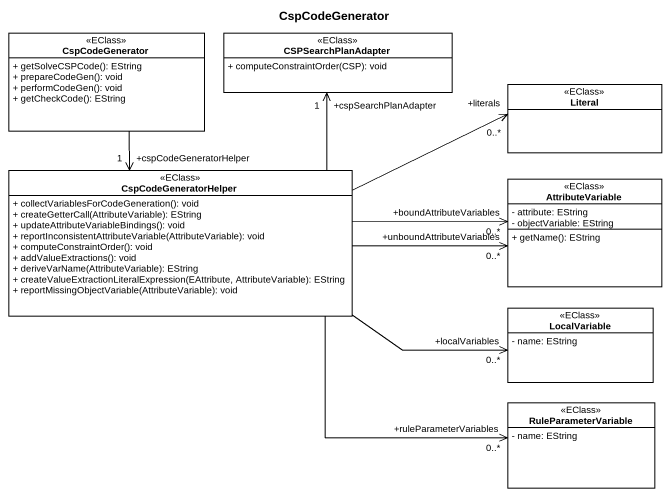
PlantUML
@startuml
title CspCodeGenerator
hide circle
hide empty members
skinparam classAttributeIconSize 0
class CspCodeGenerator <<EClass>> {
  + getSolveCSPCode(): EString
  + prepareCodeGen(): void
  + performCodeGen(): void
  + getCheckCode(): EString
}
class CSPSearchPlanAdapter <<EClass>> {
  + computeConstraintOrder(CSP): void
}
class Literal <<EClass>>
class CspCodeGeneratorHelper <<EClass>> {
  + collectVariablesForCodeGeneration(): void
  + createGetterCall(AttributeVariable): EString
  + updateAttributeVariableBindings(): void
  + reportInconsistentAttributeVariable(AttributeVariable): void
  + computeConstraintOrder(): void
  + addValueExtractions(): void
  + deriveVarName(AttributeVariable): EString
  + createValueExtractionLiteralExpression(EAttribute, AttributeVariable): EString
  + reportMissingObjectVariable(AttributeVariable): void
}
class AttributeVariable <<EClass>> {
  - attribute: EString
  - objectVariable: EString
  + getName(): EString
}
class LocalVariable <<EClass>> {
  - name: EString
}
class RuleParameterVariable <<EClass>> {
  - name: EString
}
CspCodeGenerator --> "+cspCodeGeneratorHelper\n1" CspCodeGeneratorHelper
CspCodeGeneratorHelper -up-> "+cspSearchPlanAdapter\n1" CSPSearchPlanAdapter
CspCodeGeneratorHelper -right-> "+literals\n0..*" Literal
CspCodeGeneratorHelper -right-> "+unboundAttributeVariables\n0..*" AttributeVariable
CspCodeGeneratorHelper -right-> "+boundAttributeVariables\n0..*" AttributeVariable
CspCodeGeneratorHelper -right-> "+localVariables\n0..*" LocalVariable
CspCodeGeneratorHelper -right-> "+ruleParameterVariables\n0..*" RuleParameterVariable
@enduml
